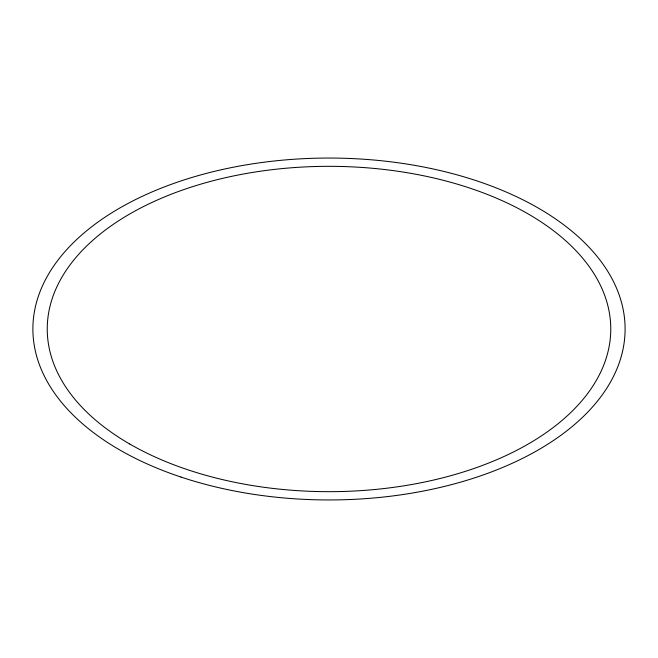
<?xml version="1.0" encoding="UTF-8"?>
<svg xmlns="http://www.w3.org/2000/svg" width="658" height="658" viewBox="0 0 658 658"><rect width="100%" height="100%" fill="white"/><g stroke="black" fill="none" stroke-linecap="round" stroke-linejoin="round"><path stroke-width="0.99" d="M180.95 477.05A296.1 170.948 0 0 0 625.1 329A296.1 170.948 0 0 0 180.95 180.95A296.1 170.948 0 0 0 180.95 477.05M129.766 444.027A281.764 162.674 0 0 0 601.165 371.104A281.764 162.674 0 0 0 256.077 171.87A281.764 162.674 0 0 0 129.766 444.027"/></g></svg>
